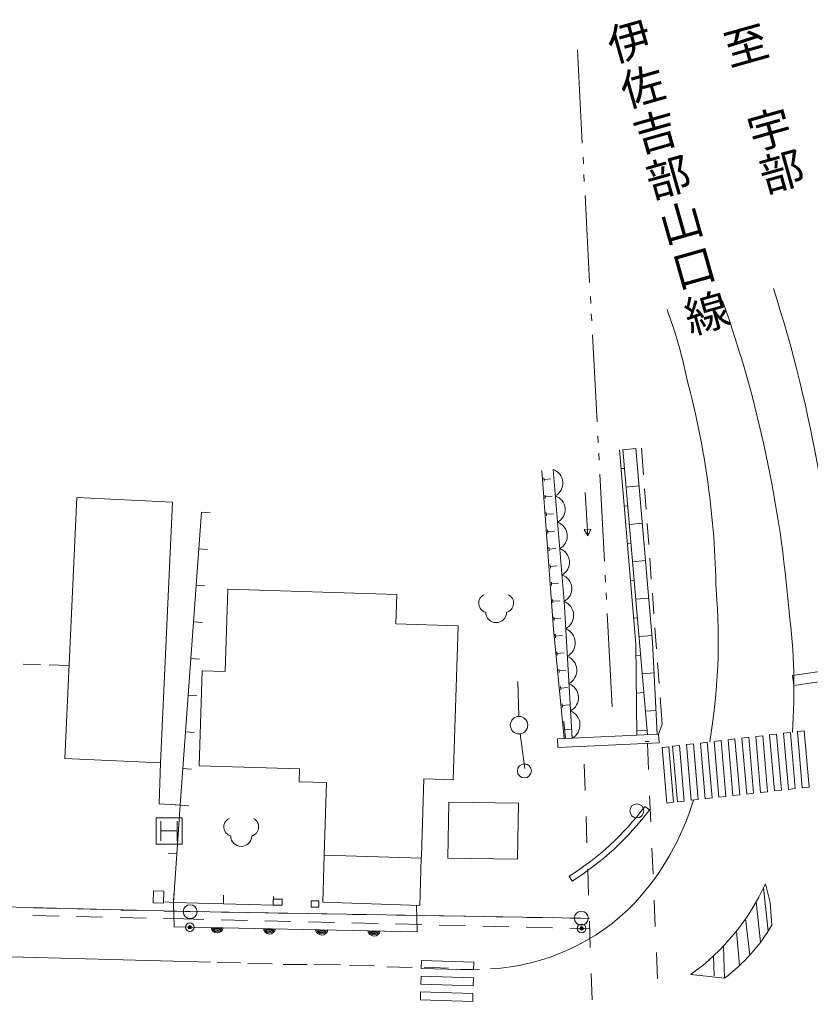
# Model space of a CAD drawing. Units: millimetres, scale not verified. Extents: x 40000 to 680000, y 20000 to 380000.
# Drawn here: x 338920 to 384262, y 290954 to 347211 of the extents above; entities that cross this region are included whole.
import ezdxf
from ezdxf.enums import TextEntityAlignment as Align

# ---------------------------------------------------------------- set-up
doc = ezdxf.new("R2010")
doc.units = ezdxf.units.MM
doc.header["$LTSCALE"] = 1000
doc.header["$PDMODE"] = 32
doc.header["$PDSIZE"] = 500
for name, color, linetype, lineweight in [('M-BGD', 7, 'Continuous', 13), ('M-BMK-OTRS', 5, 'Continuous', 13), ('M-BMK-ROW', 30, 'Continuous', 13), ('M-STR-STR1', 1, 'Continuous', 13), ('M-STR-STRC', 7, 'Continuous', 13), ('M-STR-STRD', 7, 'Continuous', 13)]:
    doc.layers.add(name, color=color, linetype=linetype, lineweight=lineweight)
doc.layers.add('M-BGD-HTXT', color=7, linetype='Continuous')
doc.styles.add('@ＭＳ ゴシック', font='')
doc.styles.get('@ＭＳ ゴシック').set_extended_font_data('@MS Gothic')

msp = doc.modelspace()

# ---------------------------------------------------------------- linework, layer by layer
at = {"layer": 'M-BGD'}
for p, q in [((370900, 345474), (371182, 340138)), ((371225, 339339), (371246, 338939)), ((371277, 338340), (371299, 337941)), ((371341, 337142), (371605, 332149)), ((371648, 331350), (371669, 330951)), ((371700, 330351), (371722, 329952)), ((371764, 329153), (372028, 324160)), ((372070, 323361), (372092, 322962)), ((372123, 322363), (372145, 321963)), ((373501, 322578), (374927, 306233)), ((374249, 322633), (373502, 322568)), ((374698, 321130), (374585, 322658)), ((373595, 321497), (373404, 321480)), ((368990, 320764), (368976, 320964)), ((368983, 320864), (369382, 320893)), ((372187, 321164), (372451, 316171)), ((371350, 320123), (371500, 317627)), ((374436, 320491), (373689, 320426)), ((374846, 319135), (374757, 320332)), ((369062, 319767), (369048, 319967)), ((369055, 319867), (369454, 319896)), ((348132, 302204), (349353, 318990)), ((349353, 318990), (349852, 318953)), ((373782, 319355), (373585, 319338)), ((369135, 318770), (369120, 318969)), ((369128, 318869), (369527, 318898)), ((369207, 317772), (369193, 317972)), ((369200, 317872), (369599, 317901)), ((371291, 317990), (371665, 318013)), ((371500, 317627), (371291, 317990)), ((371665, 318013), (371500, 317627)), ((374623, 318349), (373876, 318284)), ((374994, 317141), (374905, 318338)), ((349200, 316892), (349699, 316855)), ((369279, 316775), (369265, 316974)), ((369272, 316875), (369671, 316904)), ((373969, 317213), (373766, 317196)), ((374810, 316208), (374062, 316142)), ((375142, 315146), (375053, 316343)), ((369352, 315778), (369337, 315977)), ((369345, 315877), (369744, 315906)), ((372493, 315372), (372515, 314973)), ((374156, 315071), (373946, 315053)), ((349048, 314793), (349546, 314757)), ((369424, 314780), (369410, 314980)), ((369417, 314880), (369816, 314909)), ((369497, 313783), (369482, 313982)), ((372546, 314374), (372567, 313974)), ((374997, 314066), (374249, 314000)), ((375290, 313152), (375201, 314348)), ((369489, 313883), (369888, 313911)), ((369569, 312785), (369554, 312985)), ((369562, 312885), (369961, 312914)), ((372610, 313176), (372892, 307840)), ((374343, 312930), (374127, 312911)), ((348895, 312695), (349394, 312659)), ((375438, 311157), (375349, 312354)), ((369654, 311789), (369634, 311988)), ((369644, 311889), (370042, 311928)), ((375184, 311924), (374436, 311859)), ((348742, 310597), (349241, 310561)), ((369751, 310794), (369732, 310993)), ((369741, 310893), (370140, 310932)), ((374530, 310788), (374260, 310764)), ((339123, 310280), (340123, 310250)), ((340623, 310235), (341760, 310200)), ((369849, 309799), (369829, 309998)), ((375586, 309163), (375497, 310359)), ((369839, 309898), (370237, 309937)), ((375306, 309776), (374623, 309717)), ((367542, 307280), (367482, 309279)), ((369946, 308803), (369926, 309002)), ((369936, 308903), (370334, 308942)), ((348590, 308499), (349088, 308462)), ((374717, 308646), (374289, 308608)), ((375759, 306837), (375645, 308365)), ((370043, 307808), (370024, 308007)), ((370034, 307908), (370432, 307947)), ((375415, 307628), (374810, 307575)), ((370219, 306017), (370121, 307012)), ((375560, 306262), (375759, 306837)), ((348437, 306401), (348936, 306364)), ((367623, 306285), (367888, 304302)), ((370170, 306514), (370568, 306553)), ((374904, 306504), (374317, 306453)), ((375015, 305853), (374796, 305839)), ((348284, 304302), (348783, 304266)), ((348132, 302204), (347633, 302238)), ((348132, 302204), (347751, 296619)), ((348132, 302204), (348630, 302168)), ((347941, 299412), (347442, 299446)), ((347751, 296619), (347765, 297119)), ((350604, 296542), (350617, 297041)), ((381577, 297456), (381837, 294971)), ((347751, 296619), (347252, 296653)), ((353457, 296464), (347751, 296619)), ((353457, 296464), (353470, 296964)), ((381402, 294345), (381161, 296665)), ((339716, 296307), (341215, 296271)), ((342215, 296248), (343714, 296212)), ((344714, 296188), (346214, 296152)), ((347213, 296128), (348404, 296100)), ((348404, 296100), (349498, 296081)), ((350498, 296064), (351998, 296039)), ((352998, 296022), (354498, 295997)), ((355497, 295980), (356997, 295954)), ((357997, 295938), (359497, 295912)), ((341178, 295837), (339678, 295870)), ((343677, 295780), (342178, 295814)), ((346177, 295724), (344677, 295758)), ((348342, 295675), (347177, 295702)), ((349478, 295648), (348342, 295675)), ((351978, 295589), (350478, 295625)), ((354477, 295530), (352977, 295565)), ((356976, 295471), (355477, 295506)), ((359476, 295411), (357976, 295447)), ((361975, 295352), (360475, 295388)), ((360497, 295895), (361996, 295870)), ((362996, 295853), (364496, 295828)), ((365496, 295811), (366996, 295786)), ((367996, 295769), (369495, 295743)), ((370495, 295727), (371590, 295708)), ((380549, 295694), (380789, 293603)), ((364474, 295293), (362975, 295328)), ((366974, 295234), (365474, 295269)), ((369473, 295174), (367973, 295210)), ((371609, 295124), (370473, 295151)), ((380018, 294980), (380204, 293010)), ((379275, 294125), (379342, 292289)), ((361965, 293290), (361952, 292840)), ((361965, 293290), (364964, 293203)), ((364951, 292753), (364964, 293203)), ((378701, 293556), (378747, 292425)), ((361952, 292840), (364951, 292753)), ((361939, 292390), (361926, 291940)), ((361939, 292390), (364938, 292303)), ((364925, 291853), (364938, 292303)), ((379342, 292289), (377414, 292498)), ((361913, 291491), (361900, 291041)), ((361913, 291491), (364912, 291404)), ((361926, 291940), (364925, 291853)), ((361900, 291041), (364899, 290954)), ((364899, 290954), (364912, 291404))]:
    msp.add_line(p, q, dxfattribs=at)
for points in [[(374320, 306204), (374252, 311430), (373313, 322564)], [(375484, 306259), (375217, 311534), (374249, 322633)], [(370140, 306009), (369526, 312282), (368867, 321372)], [(370596, 306030), (370143, 313871), (369504, 321434)], [(348132, 302204), (346920, 302271), (346995, 304622)], [(381687, 297689), (381948, 296626), (382052, 295323)], [(347751, 296619), (347772, 295220), (361715, 294946), (361674, 296459)]]:
    msp.add_lwpolyline(points, dxfattribs=at)
for points in [[(347689, 319564), (346995, 304622), (341513, 304876), (342206, 319819)], [(361954, 299287), (362094, 303712), (363782, 303658), (364062, 312471), (360495, 312585), (360549, 314274), (350864, 314582), (350713, 309851), (349379, 309893), (349206, 304456), (354968, 304273), (354944, 303543), (356516, 303493), (356383, 299338), (361950, 299161)], [(383321, 309052), (388950, 309872), (388865, 310453), (383237, 309634)], [(369765, 305991), (375560, 306262), (375583, 305768), (369788, 305497)], [(363474, 299164), (367477, 299101), (367527, 302307), (363524, 302370)], [(356383, 299338), (361950, 299161), (361864, 296453), (356297, 296630)], [(346576, 296600), (347173, 296586), (347189, 297268), (346592, 297281)], [(353457, 296811), (353966, 296811), (353966, 296464), (353457, 296464)], [(355633, 296708), (356078, 296713), (356081, 296361), (355637, 296356)]]:
    msp.add_lwpolyline(points, close=True, dxfattribs=at)
for centre, radius in [((367557, 306780), 500), ((348678, 295202), 100), ((348678, 295202), 80), ((348678, 295202), 60), ((348678, 295202), 40), ((348678, 295202), 20), ((371144, 295135), 100), ((371144, 295135), 80), ((371144, 295135), 60), ((371144, 295135), 40), ((371144, 295135), 20)]:
    msp.add_circle(centre, radius, dxfattribs=at)
for centre, radius, start, end in [((306529, 307494), 79425, 1.82571, 17.81806), ((312361, 307505), 70914, 4.67193, 19.43968), ((369243, 320650), 826, 298.0818, 71.5786), ((369371, 319138), 826, 298.0818, 71.5786), ((369499, 317625), 826, 298.0818, 71.5786), ((369627, 316112), 826, 298.0818, 71.5786), ((369754, 314600), 826, 298.0818, 71.5786), ((365780, 313774), 536, 116.087, 255.3342), ((366709, 313774), 536, 284.6658, 63.913), ((369822, 313066), 867, 298.3418, 68.2741), ((366245, 313255), 600, 180, 0), ((348945, 308883), 34377, 355.8017, 7.3502), ((369913, 311497), 867, 298.3418, 68.2741), ((370004, 309929), 867, 298.3418, 68.2741), ((370094, 308361), 867, 298.3418, 68.2741), ((370185, 306793), 867, 298.3418, 68.2741), ((351162, 300950), 536, 116.087, 255.3342), ((352091, 300950), 536, 284.6658, 63.913), ((351627, 300432), 600, 180, 0), ((369692, 303210), 13206, 305.7858, 335.2854), ((350245, 295226), 354, 187.6731, 350.0782), ((350245, 295226), 283, 189.8971, 347.8542), ((350245, 295226), 212, 193.6434, 344.1079), ((350245, 295226), 142, 201.3552, 336.3961), ((350245, 295226), 100, 211.6728, 326.0785), ((353245, 295167), 354, 187.6731, 350.0782), ((353245, 295167), 283, 189.8971, 347.8542), ((353245, 295167), 212, 193.6434, 344.1079), ((353245, 295167), 142, 201.3552, 336.3961), ((353245, 295167), 100, 211.6728, 326.0785), ((356244, 295108), 354, 187.6731, 350.0782), ((356244, 295108), 283, 189.8971, 347.8542), ((356244, 295108), 212, 193.6434, 344.1079), ((356244, 295108), 142, 201.3552, 336.3961), ((356244, 295108), 100, 211.6728, 326.0785), ((359244, 295049), 354, 187.6731, 350.0782), ((359244, 295049), 283, 189.8971, 347.8542), ((359244, 295049), 212, 193.6434, 344.1079), ((359244, 295049), 142, 201.3552, 336.3961), ((359244, 295049), 100, 211.6728, 326.0785), ((373211, 300495), 10244, 306.7676, 329.6727)]:
    msp.add_arc(centre, radius, start, end, dxfattribs=at)
for p in [(348678, 295202), (371144, 295135)]:
    msp.add_point(p, dxfattribs=at)
at = {"layer": 'M-BMK-OTRS'}
for p, q in [((336718, 293555), (349861, 293194)), ((350249, 293183), (351579, 293162)), ((352012, 293131), (353395, 293109)), ((354034, 293073), (355406, 293062)), ((355786, 293062), (357317, 293051)), ((357844, 293009), (359259, 292999)), ((359972, 292930), (361428, 292898)), ((362115, 292909), (363508, 292856)), ((364046, 292803), (365292, 292772))]:
    msp.add_line(p, q, dxfattribs=at)
for centre, radius, start, end in [((349703, 320895), 28072, 11.6349, 20.2362), ((329804, 313907), 49052, 0.7287, 14.944), ((344317, 311594), 34660, 350.4054, 4.8595), ((363036, 306896), 15182, 317.2969, 343.1248), ((365266, 305190), 12388, 273.0248, 316.097)]:
    msp.add_arc(centre, radius, start, end, dxfattribs=at)
at = {"layer": 'M-BMK-ROW'}
msp.add_lwpolyline([(371128, 295716), (348696, 296095), (318002, 296877), (286054, 297633), (265568, 298147)], dxfattribs=at)
for centre in [(367863, 304159), (374313, 301868), (348696, 296095), (371128, 295716)]:
    msp.add_circle(centre, 400, dxfattribs=at)
at = {"layer": 'M-STR-STR1'}
for p, q in [((374913, 305736), (374979, 304238)), ((371349, 303037), (371299, 304537)), ((375044, 302739), (375109, 301241)), ((371447, 300039), (371398, 301538)), ((375175, 299742), (375240, 298244)), ((371546, 297041), (371497, 298540)), ((375305, 296745), (375371, 295246)), ((371644, 294042), (371595, 295541)), ((375436, 293748), (375501, 292249)), ((371743, 291044), (371694, 292543))]:
    msp.add_line(p, q, dxfattribs=at)
at = {"layer": 'M-STR-STRC'}
for p, q in [((380336, 306038), (380734, 306085)), ((380734, 306085), (381009, 302876)), ((381131, 306132), (381529, 306179)), ((381131, 306132), (381407, 302921)), ((381529, 306179), (381805, 302966)), ((381926, 306226), (382324, 306273)), ((381926, 306226), (382202, 303010)), ((382324, 306273), (382600, 303055)), ((382721, 306320), (383118, 306366)), ((382721, 306320), (382998, 303100)), ((383118, 306366), (383395, 303144)), ((383516, 306413), (383913, 306460)), ((383516, 306413), (383793, 303189)), ((383913, 306460), (384190, 303234)), ((376140, 305544), (376413, 302360)), ((376362, 305570), (376759, 305617)), ((376362, 305570), (376635, 302385)), ((376759, 305617), (377033, 302429)), ((377157, 305664), (377554, 305710)), ((377157, 305664), (377431, 302474)), ((377554, 305710), (377828, 302519)), ((377952, 305757), (378349, 305804)), ((377952, 305757), (378226, 302563)), ((378349, 305804), (378624, 302608)), ((378747, 305851), (379144, 305898)), ((378747, 305851), (379021, 302653)), ((379144, 305898), (379419, 302697)), ((379541, 305945), (379939, 305992)), ((379541, 305945), (379816, 302742)), ((379939, 305992), (380214, 302787)), ((380336, 306038), (380612, 302832)), ((384190, 303234), (383793, 303189)), ((379419, 302697), (379021, 302653)), ((380214, 302787), (379816, 302742)), ((381009, 302876), (380612, 302832)), ((381805, 302966), (381407, 302921)), ((382600, 303055), (382202, 303010)), ((383395, 303144), (382998, 303100)), ((377033, 302429), (376635, 302385)), ((377828, 302519), (377431, 302474)), ((378624, 302608), (378226, 302563)), ((346743, 299968), (346743, 301468)), ((346743, 301468), (348243, 301468)), ((347024, 301280), (347024, 300155)), ((347962, 301280), (347962, 300155)), ((348243, 301468), (348243, 299968)), ((347024, 300718), (347962, 300718)), ((348243, 299968), (346743, 299968))]:
    msp.add_line(p, q, dxfattribs=at)
msp.add_lwpolyline([(376413, 302360), (376029, 302316), (375764, 305499), (376140, 305544)], dxfattribs=at)
at = {"layer": 'M-STR-STRD'}
for p, q in [((374771, 302119), (375032, 301923)), ((370605, 297851), (370431, 298127))]:
    msp.add_line(p, q, dxfattribs=at)
for radius in [16261, 16587]:
    msp.add_arc((361774, 311892), radius, 302.1657, 323.0585, dxfattribs=at)

# ---------------------------------------------------------------- texts
at = {"layer": 'M-BGD', "style": '@ＭＳ ゴシック'}
for s, p in [('至', (379119, 345352)), ('宇', (380476, 340540)), ('部', (381155, 338134))]:
    msp.add_text(s, height=1833, rotation=285.752, dxfattribs=at).set_placement(p, align=Align.BOTTOM_CENTER)
at = {"layer": 'M-BGD-HTXT', "style": '@ＭＳ ゴシック'}
for s, p in [('伊', (372449, 345598)), ('佐', (373185, 343000)), ('吉', (373922, 340403)), ('部', (374659, 337805)), ('山', (375396, 335208)), ('口', (376133, 332610)), ('線', (376869, 330013))]:
    msp.add_text(s, height=1833, rotation=285.836, dxfattribs=at).set_placement(p, align=Align.BOTTOM_CENTER)

doc.saveas('drawing.dxf')
